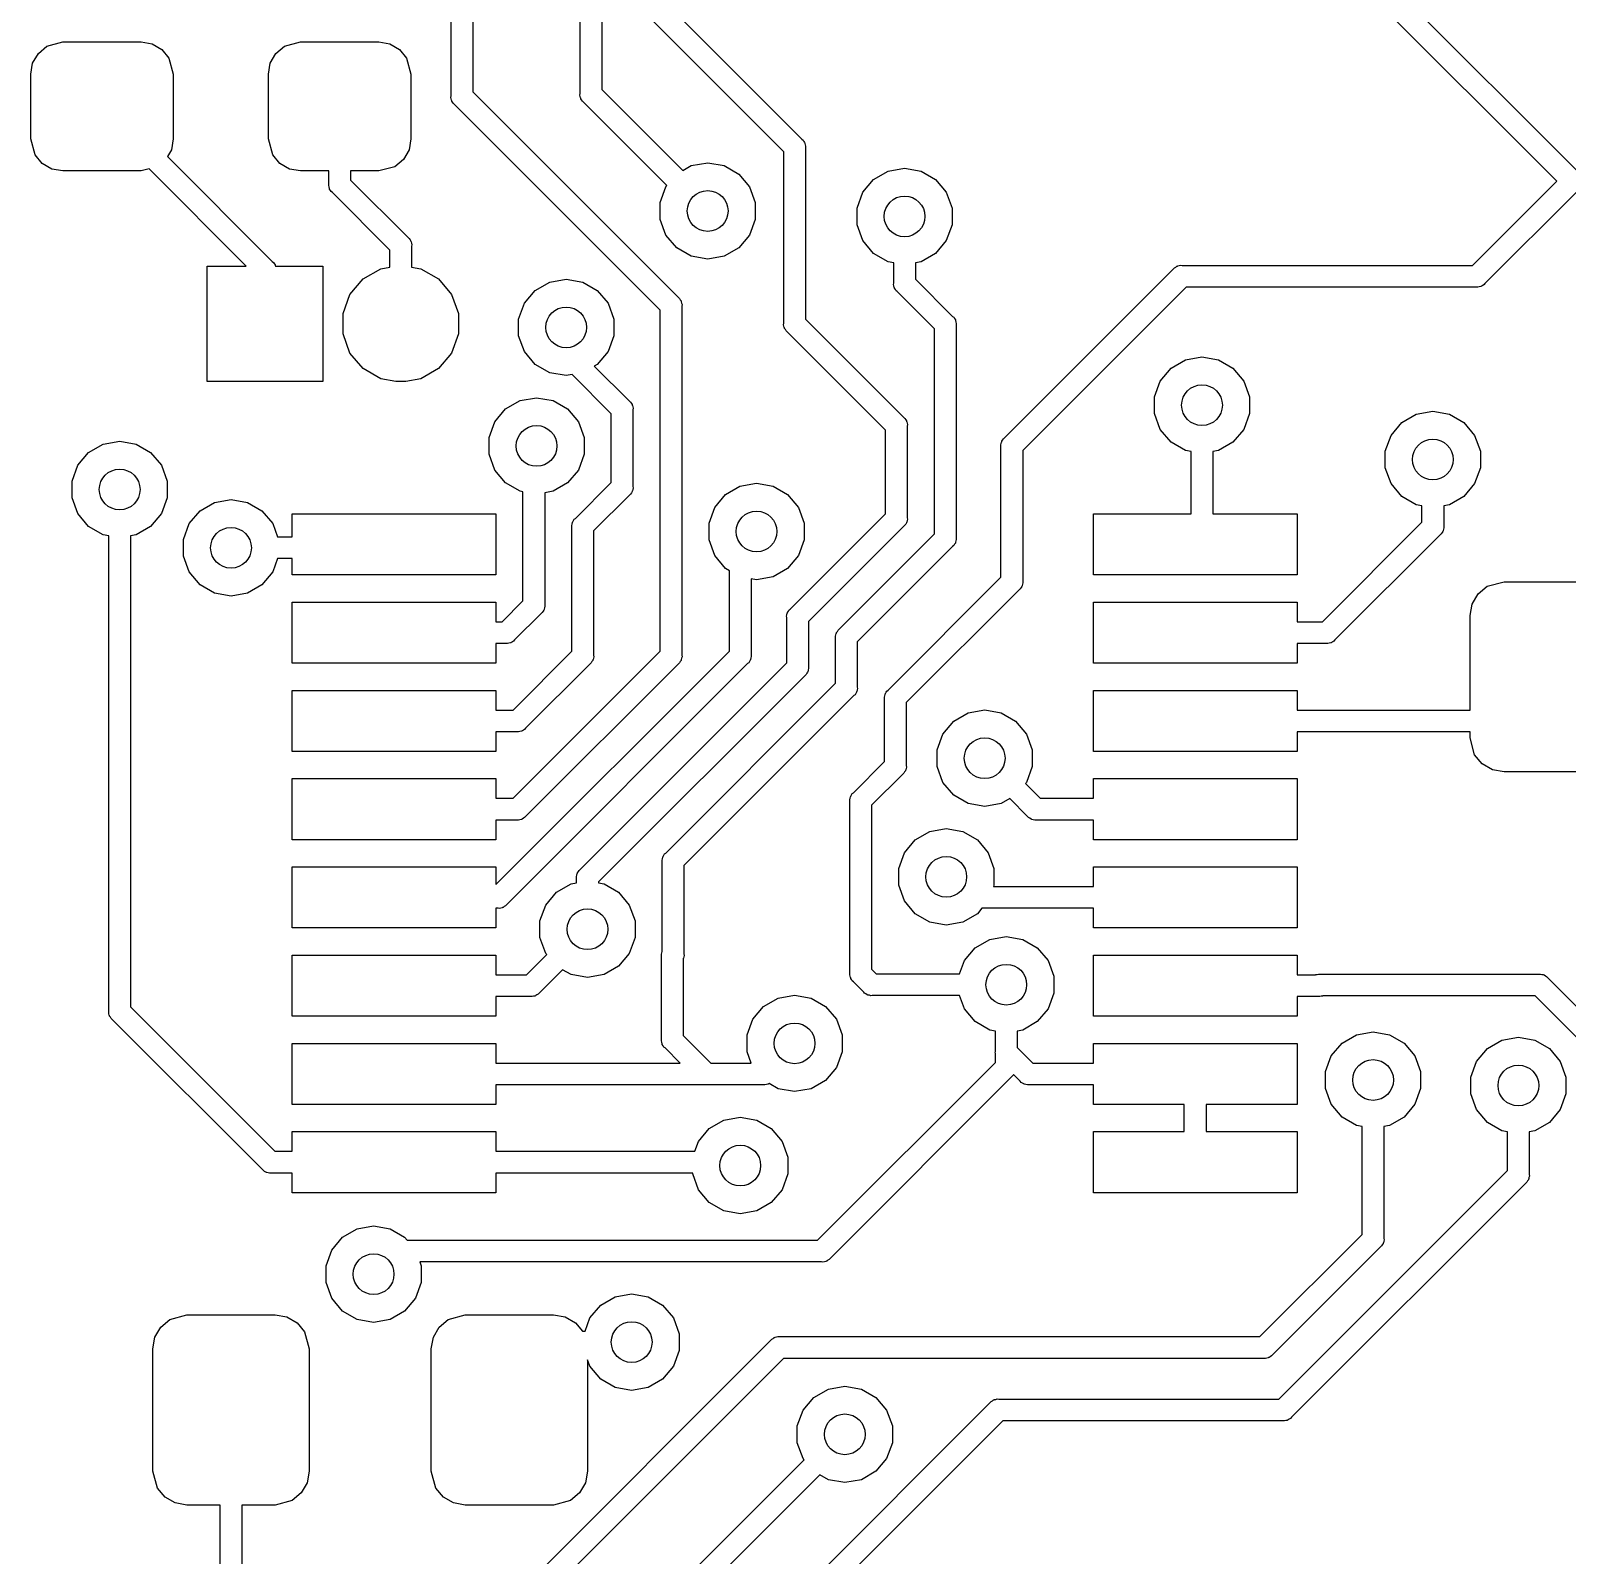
# Model space of a CAD drawing. Extents: x 144.3 to 169.1, y -90.7 to -63.3.
# Drawn here: x 144.28 to 155.59, y -81.17 to -69.94 of the extents above; entities that cross this region are included whole.
import ezdxf

# ---------------------------------------------------------------- set-up
doc = ezdxf.new("R2010")
doc.units = 0
doc.header["$MEASUREMENT"] = 0
doc.layers.add('BLACK', color=7, linetype='CONTINUOUS')

msp = doc.modelspace()

# ---------------------------------------------------------------- linework, layer by layer
at = {"layer": 'BLACK', "linetype": 'CONTINUOUS'}
for p, q in [((148.32, -70.4055), (148.32, -68.1981)), ((148.48, -68.1685), (148.48, -70.3759)), ((155.512, -71.05), (153.162, -68.7)), ((153.388, -68.7), (155.658, -70.97)), ((147.37, -70.4227), (147.37, -69.6413)), ((147.53, -69.6413), (147.53, -70.3931)), ((148.98, -69.7669), (149.954, -70.741)), ((149.82, -70.8331), (148.846, -69.859)), ((144.394, -70.0568), (144.512, -70.025)), ((144.512, -70.025), (145.088, -70.025)), ((145.088, -70.025), (145.169, -70.0393)), ((145.169, -70.0393), (145.24, -70.0806)), ((146.144, -70.0568), (146.262, -70.025)), ((146.262, -70.025), (146.838, -70.025)), ((146.838, -70.025), (146.919, -70.0393)), ((146.919, -70.0393), (146.99, -70.0806)), ((144.289, -70.1813), (144.331, -70.1098)), ((144.331, -70.1098), (144.394, -70.0568)), ((145.24, -70.0806), (145.293, -70.1437)), ((145.293, -70.1437), (145.325, -70.2625)), ((146.039, -70.1813), (146.081, -70.1098)), ((146.081, -70.1098), (146.144, -70.0568)), ((146.99, -70.0806), (147.043, -70.1437)), ((147.043, -70.1437), (147.075, -70.2625)), ((144.275, -70.2625), (144.289, -70.1813)), ((144.275, -70.7375), (144.275, -70.2625)), ((145.325, -70.2625), (145.325, -70.7375)), ((146.025, -70.2625), (146.039, -70.1813)), ((146.025, -70.7375), (146.025, -70.2625)), ((147.075, -70.2625), (147.075, -70.7375)), ((148.48, -70.3759), (149.076, -70.9719)), ((147.369, -70.4333), (147.37, -70.4227)), ((147.372, -70.4435), (147.369, -70.4333)), ((147.374, -70.454), (147.372, -70.4435)), ((147.375, -70.4571), (147.374, -70.454)), ((147.376, -70.4605), (147.375, -70.4571)), ((147.382, -70.4692), (147.376, -70.4605)), ((147.388, -70.4784), (147.382, -70.4692)), ((147.396, -70.4852), (147.388, -70.4784)), ((148.91, -71.9993), (147.396, -70.4852)), ((147.53, -70.3931), (149.044, -71.9072)), ((148.319, -70.4161), (148.32, -70.4055)), ((148.322, -70.4264), (148.319, -70.4161)), ((148.324, -70.4368), (148.322, -70.4264)), ((148.325, -70.4399), (148.324, -70.4368)), ((148.326, -70.4434), (148.325, -70.4399)), ((148.332, -70.4521), (148.326, -70.4434)), ((148.338, -70.4613), (148.332, -70.4521)), ((148.346, -70.4681), (148.338, -70.4613)), ((148.96, -71.0826), (148.346, -70.4681)), ((144.307, -70.8563), (144.275, -70.7375)), ((145.311, -70.8187), (145.282, -70.8687)), ((145.325, -70.7375), (145.311, -70.8187)), ((146.057, -70.8563), (146.025, -70.7375)), ((147.061, -70.8187), (147.019, -70.8902)), ((147.075, -70.7375), (147.061, -70.8187)), ((149.954, -70.741), (149.962, -70.7478)), ((149.962, -70.7478), (149.968, -70.757)), ((149.968, -70.757), (149.974, -70.7657)), ((149.974, -70.7657), (149.975, -70.7691)), ((149.975, -70.7691), (149.976, -70.7722)), ((149.976, -70.7722), (149.978, -70.7827)), ((149.978, -70.7827), (149.981, -70.7929)), ((149.981, -70.7929), (149.98, -70.8035)), ((149.98, -70.8035), (149.98, -72.0669)), ((144.36, -70.9194), (144.307, -70.8563)), ((144.431, -70.9607), (144.36, -70.9194)), ((145.282, -70.8687), (146.054, -71.641)), ((146.11, -70.9194), (146.057, -70.8563)), ((146.181, -70.9607), (146.11, -70.9194)), ((146.956, -70.9432), (146.838, -70.975)), ((147.019, -70.8902), (146.956, -70.9432)), ((149.076, -70.9719), (149.139, -70.9356)), ((149.139, -70.9356), (149.26, -70.9141)), ((149.26, -70.9141), (149.382, -70.9356)), ((149.382, -70.9356), (149.489, -70.9973)), ((149.82, -72.0965), (149.82, -70.8331)), ((144.512, -70.975), (144.431, -70.9607)), ((145.088, -70.975), (144.512, -70.975)), ((145.146, -70.9593), (145.088, -70.975)), ((145.862, -71.675), (145.146, -70.9593)), ((146.262, -70.975), (146.181, -70.9607)), ((146.47, -70.975), (146.262, -70.975)), ((146.47, -71.0715), (146.47, -70.975)), ((146.838, -70.975), (146.63, -70.975)), ((146.63, -70.975), (146.63, -71.0419)), ((146.63, -71.0419), (147.054, -71.466)), ((149.489, -70.9973), (149.568, -71.0918)), ((150.402, -71.1318), (150.481, -71.0373)), ((150.481, -71.0373), (150.588, -70.9756)), ((150.588, -70.9756), (150.71, -70.9541)), ((150.71, -70.9541), (150.831, -70.9756)), ((150.831, -70.9756), (150.938, -71.0373)), ((150.938, -71.0373), (151.017, -71.1318)), ((154.892, -71.67), (155.512, -71.05)), ((146.469, -71.0821), (146.47, -71.0715)), ((146.472, -71.0923), (146.469, -71.0821)), ((146.474, -71.1028), (146.472, -71.0923)), ((146.475, -71.1059), (146.474, -71.1028)), ((146.476, -71.1093), (146.475, -71.1059)), ((146.482, -71.118), (146.476, -71.1093)), ((146.488, -71.1272), (146.482, -71.118)), ((146.496, -71.134), (146.488, -71.1272)), ((146.92, -71.5581), (146.496, -71.134)), ((148.91, -71.2078), (148.953, -71.0918)), ((148.953, -71.0918), (148.96, -71.0826)), ((149.568, -71.0918), (149.61, -71.2078)), ((150.36, -71.2478), (150.402, -71.1318)), ((151.017, -71.1318), (151.06, -71.2478)), ((155.658, -71.13), (154.984, -71.8041)), ((148.91, -71.3312), (148.91, -71.2078)), ((149.61, -71.2078), (149.61, -71.3312)), ((150.36, -71.3712), (150.36, -71.2478)), ((151.06, -71.2478), (151.06, -71.3712)), ((148.953, -71.4472), (148.91, -71.3312)), ((149.61, -71.3312), (149.568, -71.4472)), ((150.402, -71.4872), (150.36, -71.3712)), ((151.06, -71.3712), (151.017, -71.4872)), ((147.054, -71.466), (147.062, -71.4728)), ((147.062, -71.4728), (147.068, -71.482)), ((147.068, -71.482), (147.074, -71.4907)), ((147.074, -71.4907), (147.075, -71.4941)), ((147.075, -71.4941), (147.076, -71.4972)), ((147.076, -71.4972), (147.078, -71.5077)), ((147.078, -71.5077), (147.081, -71.5179)), ((149.032, -71.5418), (148.953, -71.4472)), ((149.568, -71.4472), (149.489, -71.5418)), ((150.481, -71.5818), (150.402, -71.4872)), ((151.017, -71.4872), (150.938, -71.5818)), ((146.92, -71.6825), (146.92, -71.5581)), ((147.081, -71.5179), (147.08, -71.5285)), ((147.08, -71.5285), (147.08, -71.6825)), ((149.139, -71.6035), (149.032, -71.5418)), ((149.26, -71.6249), (149.139, -71.6035)), ((149.382, -71.6035), (149.26, -71.6249)), ((149.489, -71.5418), (149.382, -71.6035)), ((150.588, -71.6435), (150.481, -71.5818)), ((150.938, -71.5818), (150.831, -71.6435)), ((145.575, -72.525), (145.575, -71.675)), ((145.575, -71.675), (145.862, -71.675)), ((146.054, -71.641), (146.062, -71.6478)), ((146.062, -71.6478), (146.068, -71.657)), ((146.068, -71.657), (146.074, -71.6657)), ((146.074, -71.6657), (146.075, -71.6691)), ((146.075, -71.6691), (146.076, -71.6722)), ((146.076, -71.6722), (146.077, -71.675)), ((146.077, -71.675), (146.425, -71.675)), ((146.425, -71.675), (146.425, -72.525)), ((146.723, -71.7694), (146.852, -71.6945)), ((146.852, -71.6945), (146.92, -71.6825)), ((147.08, -71.6825), (147.148, -71.6945)), ((147.148, -71.6945), (147.277, -71.7694)), ((150.63, -71.6508), (150.588, -71.6435)), ((150.63, -71.801), (150.63, -71.6508)), ((150.831, -71.6435), (150.79, -71.6508)), ((150.79, -71.6508), (150.79, -71.7714)), ((151.446, -72.941), (152.691, -71.6959)), ((152.691, -71.6959), (152.698, -71.6878)), ((152.698, -71.6878), (152.707, -71.6825)), ((152.707, -71.6825), (152.716, -71.6764)), ((152.716, -71.6764), (152.719, -71.6755)), ((152.719, -71.6755), (152.722, -71.6737)), ((152.722, -71.6737), (152.733, -71.6718)), ((152.733, -71.6718), (152.743, -71.6691)), ((152.743, -71.6691), (152.753, -71.67)), ((152.753, -71.67), (154.892, -71.67)), ((146.626, -71.8842), (146.723, -71.7694)), ((147.277, -71.7694), (147.374, -71.8842)), ((147.99, -71.8546), (148.097, -71.7929)), ((148.097, -71.7929), (148.218, -71.7715)), ((148.218, -71.7715), (148.34, -71.7929)), ((148.34, -71.7929), (148.447, -71.8546)), ((150.629, -71.8116), (150.63, -71.801)), ((150.631, -71.8218), (150.629, -71.8116)), ((150.633, -71.8323), (150.631, -71.8218)), ((150.635, -71.8354), (150.633, -71.8323)), ((150.636, -71.8388), (150.635, -71.8354)), ((150.642, -71.8475), (150.636, -71.8388)), ((150.647, -71.8567), (150.642, -71.8475)), ((150.79, -71.7714), (151.064, -72.046)), ((152.783, -71.83), (151.58, -73.0331)), ((154.922, -71.83), (152.783, -71.83)), ((154.932, -71.8309), (154.922, -71.83)), ((154.942, -71.8282), (154.932, -71.8309)), ((154.953, -71.8263), (154.942, -71.8282)), ((154.956, -71.8245), (154.953, -71.8263)), ((154.959, -71.8236), (154.956, -71.8245)), ((154.968, -71.8175), (154.959, -71.8236)), ((154.977, -71.8122), (154.968, -71.8175)), ((154.984, -71.8041), (154.977, -71.8122)), ((146.575, -72.0251), (146.626, -71.8842)), ((147.374, -71.8842), (147.425, -72.0251)), ((147.868, -72.0652), (147.91, -71.9492)), ((147.91, -71.9492), (147.99, -71.8546)), ((148.447, -71.8546), (148.526, -71.9492)), ((148.526, -71.9492), (148.568, -72.0652)), ((149.044, -71.9072), (149.052, -71.914)), ((149.052, -71.914), (149.058, -71.9232)), ((149.058, -71.9232), (149.064, -71.9319)), ((149.064, -71.9319), (149.065, -71.9353)), ((149.065, -71.9353), (149.066, -71.9384)), ((149.066, -71.9384), (149.068, -71.9489)), ((149.068, -71.9489), (149.071, -71.9591)), ((149.071, -71.9591), (149.07, -71.9697)), ((150.655, -71.8635), (150.647, -71.8567)), ((150.93, -72.1381), (150.655, -71.8635)), ((146.575, -72.1749), (146.575, -72.0251)), ((147.425, -72.0251), (147.425, -72.1749)), ((147.868, -72.1886), (147.868, -72.0652)), ((148.568, -72.0652), (148.568, -72.1886)), ((148.91, -74.5119), (148.91, -71.9993)), ((149.07, -71.9697), (149.07, -74.5415)), ((149.98, -72.0669), (150.704, -72.791)), ((151.064, -72.046), (151.072, -72.0528)), ((151.072, -72.0528), (151.078, -72.062)), ((151.078, -72.062), (151.084, -72.0707)), ((151.084, -72.0707), (151.085, -72.0741)), ((151.085, -72.0741), (151.086, -72.0772)), ((146.626, -72.3158), (146.575, -72.1749)), ((147.425, -72.1749), (147.374, -72.3158)), ((147.91, -72.3046), (147.868, -72.1886)), ((148.568, -72.1886), (148.526, -72.3046)), ((149.819, -72.1071), (149.82, -72.0965)), ((149.822, -72.1173), (149.819, -72.1071)), ((149.824, -72.1278), (149.822, -72.1173)), ((149.825, -72.1309), (149.824, -72.1278)), ((149.826, -72.1343), (149.825, -72.1309)), ((149.832, -72.143), (149.826, -72.1343)), ((149.838, -72.1522), (149.832, -72.143)), ((149.846, -72.159), (149.838, -72.1522)), ((150.57, -72.8831), (149.846, -72.159)), ((150.93, -73.6484), (150.93, -72.1381)), ((151.086, -72.0772), (151.088, -72.0877)), ((151.088, -72.0877), (151.091, -72.0979)), ((151.091, -72.0979), (151.09, -72.1085)), ((151.09, -72.1085), (151.09, -73.678)), ((146.723, -72.4306), (146.626, -72.3158)), ((147.374, -72.3158), (147.277, -72.4306)), ((147.99, -72.3991), (147.91, -72.3046)), ((148.097, -72.4608), (147.99, -72.3991)), ((148.447, -72.3991), (148.425, -72.4117)), ((148.425, -72.4117), (148.684, -72.671)), ((148.526, -72.3046), (148.447, -72.3991)), ((152.672, -72.4277), (152.778, -72.366)), ((152.778, -72.366), (152.9, -72.3446)), ((152.9, -72.3446), (153.022, -72.366)), ((153.022, -72.366), (153.128, -72.4277)), ((146.425, -72.525), (145.575, -72.525)), ((146.852, -72.5055), (146.723, -72.4306)), ((146.963, -72.525), (146.852, -72.5055)), ((147.037, -72.525), (146.963, -72.525)), ((147.148, -72.5055), (147.037, -72.525)), ((147.277, -72.4306), (147.148, -72.5055)), ((148.218, -72.4823), (148.097, -72.4608)), ((148.262, -72.4746), (148.218, -72.4823)), ((148.55, -72.7631), (148.262, -72.4746)), ((152.55, -72.6383), (152.592, -72.5223)), ((152.592, -72.5223), (152.672, -72.4277)), ((153.128, -72.4277), (153.208, -72.5223)), ((153.208, -72.5223), (153.25, -72.6383)), ((152.55, -72.7617), (152.55, -72.6383)), ((153.25, -72.6383), (153.25, -72.7617)), ((147.692, -72.8223), (147.772, -72.7277)), ((147.772, -72.7277), (147.878, -72.666)), ((147.878, -72.666), (148, -72.6446)), ((148, -72.6446), (148.122, -72.666)), ((148.122, -72.666), (148.228, -72.7277)), ((148.228, -72.7277), (148.308, -72.8223)), ((148.684, -72.671), (148.692, -72.6778)), ((148.692, -72.6778), (148.698, -72.687)), ((148.698, -72.687), (148.704, -72.6957)), ((148.704, -72.6957), (148.705, -72.6991)), ((148.705, -72.6991), (148.706, -72.7022)), ((148.706, -72.7022), (148.708, -72.7127)), ((148.708, -72.7127), (148.711, -72.7229)), ((148.711, -72.7229), (148.71, -72.7335)), ((148.71, -72.7335), (148.71, -73.2989)), ((154.478, -72.766), (154.6, -72.7446)), ((154.6, -72.7446), (154.722, -72.766)), ((147.65, -72.9383), (147.692, -72.8223)), ((148.308, -72.8223), (148.35, -72.9383)), ((148.55, -73.2693), (148.55, -72.7631)), ((150.704, -72.791), (150.712, -72.7978)), ((150.712, -72.7978), (150.718, -72.807)), ((150.718, -72.807), (150.724, -72.8157)), ((150.724, -72.8157), (150.725, -72.8191)), ((150.725, -72.8191), (150.726, -72.8222)), ((150.726, -72.8222), (150.728, -72.8327)), ((150.728, -72.8327), (150.731, -72.8429)), ((150.731, -72.8429), (150.73, -72.8535)), ((150.73, -72.8535), (150.73, -73.5289)), ((152.592, -72.8777), (152.55, -72.7617)), ((153.25, -72.7617), (153.208, -72.8777)), ((154.292, -72.9223), (154.372, -72.8277)), ((154.372, -72.8277), (154.478, -72.766)), ((154.722, -72.766), (154.828, -72.8277)), ((154.828, -72.8277), (154.908, -72.9223)), ((144.808, -72.9865), (144.93, -72.9651)), ((144.93, -72.9651), (145.051, -72.9865)), ((147.65, -73.0617), (147.65, -72.9383)), ((148.35, -72.9383), (148.35, -73.0617)), ((150.57, -73.4993), (150.57, -72.8831)), ((151.422, -72.9827), (151.424, -72.9722)), ((151.424, -72.9722), (151.425, -72.9691)), ((151.425, -72.9691), (151.426, -72.9657)), ((151.426, -72.9657), (151.432, -72.957)), ((151.432, -72.957), (151.438, -72.9478)), ((151.438, -72.9478), (151.446, -72.941)), ((152.672, -72.9723), (152.592, -72.8777)), ((152.778, -73.034), (152.672, -72.9723)), ((153.128, -72.9723), (153.022, -73.034)), ((153.208, -72.8777), (153.128, -72.9723)), ((154.25, -73.0383), (154.292, -72.9223)), ((154.908, -72.9223), (154.95, -73.0383)), ((144.622, -73.1428), (144.701, -73.0482)), ((144.701, -73.0482), (144.808, -72.9865)), ((145.051, -72.9865), (145.158, -73.0482)), ((145.158, -73.0482), (145.237, -73.1428)), ((147.692, -73.1777), (147.65, -73.0617)), ((148.35, -73.0617), (148.308, -73.1777)), ((151.419, -72.9929), (151.422, -72.9827)), ((151.42, -73.0035), (151.419, -72.9929)), ((151.42, -73.9669), (151.42, -73.0035)), ((151.58, -73.0331), (151.58, -73.9965)), ((152.82, -73.0413), (152.778, -73.034)), ((152.82, -73.5), (152.82, -73.0413)), ((153.022, -73.034), (152.98, -73.0413)), ((152.98, -73.0413), (152.98, -73.5)), ((154.25, -73.1617), (154.25, -73.0383)), ((154.95, -73.0383), (154.95, -73.1617)), ((144.58, -73.2588), (144.622, -73.1428)), ((145.237, -73.1428), (145.28, -73.2588)), ((147.772, -73.2723), (147.692, -73.1777)), ((148.308, -73.1777), (148.228, -73.2723)), ((154.292, -73.2777), (154.25, -73.1617)), ((154.95, -73.1617), (154.908, -73.2777)), ((144.58, -73.3822), (144.58, -73.2588)), ((145.28, -73.2588), (145.28, -73.3822)), ((147.878, -73.334), (147.772, -73.2723)), ((148.228, -73.2723), (148.122, -73.334)), ((148.286, -73.5334), (148.55, -73.2693)), ((148.708, -73.3197), (148.706, -73.3302)), ((148.711, -73.3095), (148.708, -73.3197)), ((148.71, -73.2989), (148.711, -73.3095)), ((149.392, -73.3577), (149.498, -73.296)), ((149.498, -73.296), (149.62, -73.2746)), ((149.62, -73.2746), (149.742, -73.296)), ((149.742, -73.296), (149.848, -73.3577)), ((154.372, -73.3723), (154.292, -73.2777)), ((154.908, -73.2777), (154.828, -73.3723)), ((144.622, -73.4982), (144.58, -73.3822)), ((145.28, -73.3822), (145.237, -73.4982)), ((145.522, -73.4777), (145.628, -73.416)), ((145.628, -73.416), (145.75, -73.3946)), ((145.75, -73.3946), (145.872, -73.416)), ((145.872, -73.416), (145.978, -73.4777)), ((147.9, -73.3378), (147.878, -73.334)), ((147.9, -74.1409), (147.9, -73.3378)), ((148.122, -73.334), (148.06, -73.3448)), ((148.06, -73.3448), (148.06, -74.1705)), ((148.684, -73.3614), (148.42, -73.6255)), ((148.692, -73.3546), (148.684, -73.3614)), ((148.698, -73.3454), (148.692, -73.3546)), ((148.704, -73.3367), (148.698, -73.3454)), ((148.705, -73.3333), (148.704, -73.3367)), ((148.706, -73.3302), (148.705, -73.3333)), ((149.312, -73.4523), (149.392, -73.3577)), ((149.848, -73.3577), (149.928, -73.4523)), ((154.478, -73.434), (154.372, -73.3723)), ((154.52, -73.4413), (154.478, -73.434)), ((154.722, -73.434), (154.68, -73.4413)), ((154.828, -73.3723), (154.722, -73.434)), ((144.701, -73.5927), (144.622, -73.4982)), ((145.237, -73.4982), (145.158, -73.5927)), ((145.442, -73.5723), (145.522, -73.4777)), ((145.978, -73.4777), (146.058, -73.5723)), ((146.2, -73.67), (146.2, -73.5)), ((146.2, -73.5), (147.7, -73.5)), ((147.7, -73.5), (147.7, -73.95)), ((148.272, -73.5494), (148.278, -73.5402)), ((148.278, -73.5402), (148.286, -73.5334)), ((149.27, -73.5683), (149.312, -73.4523)), ((149.868, -74.201), (150.57, -73.4993)), ((149.928, -73.4523), (149.97, -73.5683)), ((150.731, -73.5395), (150.728, -73.5497)), ((150.73, -73.5289), (150.731, -73.5395)), ((152.1, -73.95), (152.1, -73.5)), ((152.1, -73.5), (152.82, -73.5)), ((152.98, -73.5), (153.6, -73.5)), ((153.6, -73.5), (153.6, -73.95)), ((154.52, -73.5618), (154.52, -73.4413)), ((154.68, -73.4413), (154.68, -73.5915)), ((144.808, -73.6544), (144.701, -73.5927)), ((144.85, -73.6618), (144.808, -73.6544)), ((145.051, -73.6544), (145.01, -73.6618)), ((145.158, -73.5927), (145.051, -73.6544)), ((145.4, -73.6883), (145.442, -73.5723)), ((146.058, -73.5723), (146.093, -73.67)), ((148.259, -73.5853), (148.262, -73.5751)), ((148.26, -73.5959), (148.259, -73.5853)), ((148.26, -74.3301), (148.26, -73.5959)), ((148.262, -73.5751), (148.264, -73.5646)), ((148.264, -73.5646), (148.265, -73.5615)), ((148.265, -73.5615), (148.266, -73.5581)), ((148.266, -73.5581), (148.272, -73.5494)), ((148.42, -73.6255), (148.42, -74.5415)), ((149.27, -73.6917), (149.27, -73.5683)), ((149.97, -73.5683), (149.97, -73.6917)), ((150.704, -73.5914), (150.002, -74.2931)), ((150.228, -74.3501), (150.93, -73.6484)), ((150.712, -73.5846), (150.704, -73.5914)), ((150.718, -73.5754), (150.712, -73.5846)), ((150.724, -73.5667), (150.718, -73.5754)), ((150.725, -73.5633), (150.724, -73.5667)), ((150.726, -73.5602), (150.725, -73.5633)), ((150.728, -73.5497), (150.726, -73.5602)), ((153.787, -74.295), (154.52, -73.5618)), ((154.654, -73.654), (153.879, -74.4291)), ((154.662, -73.6472), (154.654, -73.654)), ((154.668, -73.638), (154.662, -73.6472)), ((154.674, -73.6293), (154.668, -73.638)), ((154.675, -73.6259), (154.674, -73.6293)), ((154.676, -73.6228), (154.675, -73.6259)), ((154.678, -73.6123), (154.676, -73.6228)), ((154.681, -73.6021), (154.678, -73.6123)), ((154.68, -73.5915), (154.681, -73.6021)), ((144.85, -77.161), (144.85, -73.6618)), ((145.01, -73.6618), (145.01, -77.1314)), ((145.4, -73.8117), (145.4, -73.6883)), ((146.093, -73.67), (146.2, -73.67)), ((149.312, -73.8077), (149.27, -73.6917)), ((149.97, -73.6917), (149.928, -73.8077)), ((151.064, -73.7406), (150.362, -74.4423)), ((151.072, -73.7337), (151.064, -73.7406)), ((151.078, -73.7245), (151.072, -73.7337)), ((151.084, -73.7159), (151.078, -73.7245)), ((151.085, -73.7124), (151.084, -73.7159)), ((151.086, -73.7093), (151.085, -73.7124)), ((151.088, -73.6988), (151.086, -73.7093)), ((151.091, -73.6886), (151.088, -73.6988)), ((151.09, -73.678), (151.091, -73.6886)), ((145.442, -73.9277), (145.4, -73.8117)), ((146.093, -73.83), (146.058, -73.9277)), ((146.2, -73.83), (146.093, -73.83)), ((146.2, -73.95), (146.2, -73.83)), ((149.392, -73.9023), (149.312, -73.8077)), ((149.928, -73.8077), (149.848, -73.9023)), ((145.522, -74.0223), (145.442, -73.9277)), ((146.058, -73.9277), (145.978, -74.0223)), ((147.7, -73.95), (146.2, -73.95)), ((149.42, -73.9187), (149.392, -73.9023)), ((149.42, -74.511), (149.42, -73.9187)), ((149.62, -73.9854), (149.58, -73.9783)), ((149.58, -73.9783), (149.58, -74.5406)), ((149.742, -73.964), (149.62, -73.9854)), ((149.848, -73.9023), (149.742, -73.964)), ((150.588, -74.7985), (151.42, -73.9669)), ((151.58, -73.9965), (151.581, -74.0071)), ((153.6, -73.95), (152.1, -73.95)), ((155, -74.0335), (155.125, -74)), ((155.125, -74), (155.775, -74)), ((145.628, -74.084), (145.522, -74.0223)), ((145.75, -74.1054), (145.628, -74.084)), ((145.872, -74.084), (145.75, -74.1054)), ((145.978, -74.0223), (145.872, -74.084)), ((151.554, -74.059), (150.722, -74.8907)), ((151.562, -74.0522), (151.554, -74.059)), ((151.568, -74.043), (151.562, -74.0522)), ((151.574, -74.0343), (151.568, -74.043)), ((151.575, -74.0309), (151.574, -74.0343)), ((151.576, -74.0278), (151.575, -74.0309)), ((151.578, -74.0173), (151.576, -74.0278)), ((151.581, -74.0071), (151.578, -74.0173)), ((154.89, -74.1645), (154.933, -74.0893)), ((154.933, -74.0893), (155, -74.0335)), ((146.2, -74.6), (146.2, -74.15)), ((146.2, -74.15), (147.7, -74.15)), ((147.7, -74.15), (147.7, -74.295)), ((147.746, -74.295), (147.9, -74.1409)), ((148.042, -74.2262), (148.034, -74.233)), ((148.048, -74.217), (148.042, -74.2262)), ((148.054, -74.2083), (148.048, -74.217)), ((148.055, -74.2049), (148.054, -74.2083)), ((148.056, -74.2018), (148.055, -74.2049)), ((148.058, -74.1913), (148.056, -74.2018)), ((148.061, -74.1811), (148.058, -74.1913)), ((148.06, -74.1705), (148.061, -74.1811)), ((149.848, -74.2291), (149.849, -74.2257)), ((149.849, -74.2257), (149.855, -74.217)), ((149.855, -74.217), (149.86, -74.2078)), ((149.86, -74.2078), (149.868, -74.201)), ((152.1, -74.6), (152.1, -74.15)), ((152.1, -74.15), (153.6, -74.15)), ((153.6, -74.15), (153.6, -74.295)), ((154.875, -74.25), (154.89, -74.1645)), ((147.7, -74.295), (147.746, -74.295)), ((148.034, -74.233), (147.838, -74.4291)), ((148.26, -74.5119), (148.26, -74.3301)), ((148.26, -74.3301), (148.26, -74.3301)), ((149.841, -74.2529), (149.844, -74.2427)), ((149.842, -74.2635), (149.841, -74.2529)), ((149.842, -74.5977), (149.842, -74.2635)), ((149.844, -74.2427), (149.846, -74.2322)), ((149.846, -74.2322), (149.848, -74.2291)), ((150.002, -74.2931), (150.002, -74.6274)), ((153.6, -74.295), (153.787, -74.295)), ((154.875, -74.945), (154.875, -74.25)), ((147.807, -74.4513), (147.796, -74.4532)), ((147.81, -74.4495), (147.807, -74.4513)), ((147.813, -74.4486), (147.81, -74.4495)), ((147.822, -74.4425), (147.813, -74.4486)), ((147.831, -74.4372), (147.822, -74.4425)), ((147.838, -74.4291), (147.831, -74.4372)), ((150.201, -74.402), (150.204, -74.3918)), ((150.202, -74.4126), (150.201, -74.402)), ((150.202, -74.7468), (150.202, -74.4126)), ((150.204, -74.3918), (150.206, -74.3813)), ((150.206, -74.3813), (150.208, -74.3782)), ((150.208, -74.3782), (150.209, -74.3748)), ((150.209, -74.3748), (150.215, -74.3661)), ((150.215, -74.3661), (150.22, -74.3569)), ((150.22, -74.3569), (150.228, -74.3501)), ((150.362, -74.4423), (150.362, -74.7765)), ((153.848, -74.4513), (153.837, -74.4532)), ((153.851, -74.4495), (153.848, -74.4513)), ((153.854, -74.4486), (153.851, -74.4495)), ((153.863, -74.4425), (153.854, -74.4486)), ((153.872, -74.4372), (153.863, -74.4425)), ((153.879, -74.4291), (153.872, -74.4372)), ((147.776, -74.455), (147.7, -74.455)), ((147.7, -74.455), (147.7, -74.6)), ((147.7, -76.231), (149.42, -74.511)), ((147.786, -74.4559), (147.776, -74.455)), ((147.796, -74.4532), (147.786, -74.4559)), ((147.827, -75.595), (148.91, -74.5119)), ((147.827, -74.945), (148.26, -74.5119)), ((148.418, -74.5623), (148.416, -74.5728)), ((148.421, -74.5521), (148.418, -74.5623)), ((148.42, -74.5415), (148.421, -74.5521)), ((149.068, -74.5623), (149.066, -74.5728)), ((149.071, -74.5521), (149.068, -74.5623)), ((149.07, -74.5415), (149.071, -74.5521)), ((149.578, -74.5615), (149.576, -74.5719)), ((149.581, -74.5512), (149.578, -74.5615)), ((149.58, -74.5406), (149.581, -74.5512)), ((153.816, -74.455), (153.6, -74.455)), ((153.6, -74.455), (153.6, -74.6)), ((153.827, -74.4559), (153.816, -74.455)), ((153.837, -74.4532), (153.827, -74.4559)), ((147.7, -74.6), (146.2, -74.6)), ((149.554, -74.6032), (147.778, -76.3791)), ((149.044, -74.604), (147.919, -75.7291)), ((148.394, -74.604), (147.919, -75.0791)), ((148.321, -76.1189), (149.842, -74.5977)), ((148.402, -74.5972), (148.394, -74.604)), ((148.408, -74.588), (148.402, -74.5972)), ((148.414, -74.5793), (148.408, -74.588)), ((148.415, -74.5759), (148.414, -74.5793)), ((148.416, -74.5728), (148.415, -74.5759)), ((149.052, -74.5972), (149.044, -74.604)), ((149.058, -74.588), (149.052, -74.5972)), ((149.064, -74.5793), (149.058, -74.588)), ((149.065, -74.5759), (149.064, -74.5793)), ((149.066, -74.5728), (149.065, -74.5759)), ((149.562, -74.5963), (149.554, -74.6032)), ((149.568, -74.5872), (149.562, -74.5963)), ((149.574, -74.5785), (149.568, -74.5872)), ((149.575, -74.575), (149.574, -74.5785)), ((149.576, -74.5719), (149.575, -74.575)), ((149.99, -74.6739), (149.985, -74.6831)), ((149.996, -74.6652), (149.99, -74.6739)), ((149.997, -74.6617), (149.996, -74.6652)), ((149.999, -74.6586), (149.997, -74.6617)), ((150.001, -74.6482), (149.999, -74.6586)), ((150.003, -74.6379), (150.001, -74.6482)), ((150.002, -74.6274), (150.003, -74.6379)), ((153.6, -74.6), (152.1, -74.6)), ((149.977, -74.6899), (148.455, -76.211)), ((148.951, -75.998), (150.202, -74.7468)), ((149.985, -74.6831), (149.977, -74.6899)), ((150.363, -74.7871), (150.361, -74.7973)), ((150.362, -74.7765), (150.363, -74.7871)), ((146.2, -75.25), (146.2, -74.8)), ((146.2, -74.8), (147.7, -74.8)), ((147.7, -74.8), (147.7, -74.945)), ((150.337, -74.839), (149.085, -76.0902)), ((150.345, -74.8322), (150.337, -74.839)), ((150.35, -74.823), (150.345, -74.8322)), ((150.356, -74.8143), (150.35, -74.823)), ((150.357, -74.8109), (150.356, -74.8143)), ((150.359, -74.8078), (150.357, -74.8109)), ((150.361, -74.7973), (150.359, -74.8078)), ((150.562, -74.8505), (150.564, -74.8402)), ((150.562, -74.8611), (150.562, -74.8505)), ((150.562, -75.3244), (150.562, -74.8611)), ((150.564, -74.8402), (150.566, -74.8298)), ((150.566, -74.8298), (150.568, -74.8267)), ((150.568, -74.8267), (150.569, -74.8232)), ((150.569, -74.8232), (150.575, -74.8145)), ((150.575, -74.8145), (150.58, -74.8054)), ((150.58, -74.8054), (150.588, -74.7985)), ((150.722, -74.8907), (150.722, -75.3541)), ((152.1, -75.25), (152.1, -74.8)), ((152.1, -74.8), (153.6, -74.8)), ((153.6, -74.8), (153.6, -74.945)), ((147.7, -74.945), (147.827, -74.945)), ((151.072, -75.0277), (151.178, -74.966)), ((151.178, -74.966), (151.3, -74.9446)), ((151.3, -74.9446), (151.422, -74.966)), ((151.422, -74.966), (151.528, -75.0277)), ((153.6, -74.945), (154.875, -74.945)), ((147.857, -75.105), (147.7, -75.105)), ((147.7, -75.105), (147.7, -75.25)), ((147.867, -75.1059), (147.857, -75.105)), ((147.877, -75.1032), (147.867, -75.1059)), ((147.888, -75.1013), (147.877, -75.1032)), ((147.891, -75.0995), (147.888, -75.1013)), ((147.894, -75.0986), (147.891, -75.0995)), ((147.903, -75.0925), (147.894, -75.0986)), ((147.912, -75.0872), (147.903, -75.0925)), ((147.919, -75.0791), (147.912, -75.0872)), ((150.95, -75.2383), (150.992, -75.1223)), ((150.992, -75.1223), (151.072, -75.0277)), ((151.528, -75.0277), (151.608, -75.1223)), ((151.608, -75.1223), (151.65, -75.2383)), ((154.875, -75.105), (153.6, -75.105)), ((153.6, -75.105), (153.6, -75.25)), ((154.875, -75.15), (154.875, -75.105)), ((150.95, -75.3617), (150.95, -75.2383)), ((151.65, -75.2383), (151.65, -75.3617)), ((154.908, -75.275), (154.875, -75.15)), ((147.7, -75.25), (146.2, -75.25)), ((150.333, -75.5536), (150.562, -75.3244)), ((150.722, -75.3541), (150.723, -75.3646)), ((153.6, -75.25), (152.1, -75.25)), ((154.964, -75.3415), (154.908, -75.275)), ((155.039, -75.3849), (154.964, -75.3415)), ((146.2, -75.9), (146.2, -75.45)), ((146.2, -75.45), (147.7, -75.45)), ((147.7, -75.45), (147.7, -75.595)), ((150.697, -75.4166), (150.467, -75.6458)), ((150.705, -75.4098), (150.697, -75.4166)), ((150.71, -75.4006), (150.705, -75.4098)), ((150.716, -75.3919), (150.71, -75.4006)), ((150.717, -75.3884), (150.716, -75.3919)), ((150.719, -75.3854), (150.717, -75.3884)), ((150.721, -75.3749), (150.719, -75.3854)), ((150.723, -75.3646), (150.721, -75.3749)), ((150.992, -75.4777), (150.95, -75.3617)), ((151.65, -75.3617), (151.608, -75.4777)), ((152.1, -75.595), (152.1, -75.45)), ((152.1, -75.45), (153.6, -75.45)), ((153.6, -75.45), (153.6, -75.9)), ((155.125, -75.4), (155.039, -75.3849)), ((155.775, -75.4), (155.125, -75.4)), ((150.311, -75.5849), (150.313, -75.5818)), ((150.313, -75.5818), (150.314, -75.5783)), ((150.314, -75.5783), (150.32, -75.5696)), ((150.32, -75.5696), (150.325, -75.5604)), ((150.325, -75.5604), (150.333, -75.5536)), ((151.072, -75.5723), (150.992, -75.4777)), ((151.178, -75.634), (151.072, -75.5723)), ((151.608, -75.4777), (151.6, -75.4869)), ((151.6, -75.4869), (151.708, -75.595)), ((147.7, -75.595), (147.827, -75.595)), ((150.306, -75.6056), (150.309, -75.5953)), ((150.307, -75.6161), (150.306, -75.6056)), ((150.307, -76.8838), (150.307, -75.6161)), ((150.309, -75.5953), (150.311, -75.5849)), ((150.467, -75.6458), (150.467, -76.8542)), ((151.3, -75.6554), (151.178, -75.634)), ((151.422, -75.634), (151.3, -75.6554)), ((151.484, -75.5976), (151.422, -75.634)), ((151.616, -75.7291), (151.484, -75.5976)), ((151.708, -75.595), (152.1, -75.595)), ((147.857, -75.755), (147.7, -75.755)), ((147.7, -75.755), (147.7, -75.9)), ((147.867, -75.7559), (147.857, -75.755)), ((147.877, -75.7532), (147.867, -75.7559)), ((147.888, -75.7513), (147.877, -75.7532)), ((147.891, -75.7495), (147.888, -75.7513)), ((147.894, -75.7486), (147.891, -75.7495)), ((147.903, -75.7425), (147.894, -75.7486)), ((147.912, -75.7372), (147.903, -75.7425)), ((147.919, -75.7291), (147.912, -75.7372)), ((151.623, -75.7372), (151.616, -75.7291)), ((151.632, -75.7425), (151.623, -75.7372)), ((151.641, -75.7486), (151.632, -75.7425)), ((151.644, -75.7495), (151.641, -75.7486)), ((151.647, -75.7513), (151.644, -75.7495)), ((151.658, -75.7532), (151.647, -75.7513)), ((151.668, -75.7559), (151.658, -75.7532)), ((151.678, -75.755), (151.668, -75.7559)), ((152.1, -75.755), (151.678, -75.755)), ((152.1, -75.9), (152.1, -75.755)), ((147.7, -75.9), (146.2, -75.9)), ((150.71, -75.996), (150.789, -75.9015)), ((150.789, -75.9015), (150.896, -75.8398)), ((150.896, -75.8398), (151.017, -75.8183)), ((151.017, -75.8183), (151.139, -75.8398)), ((151.139, -75.8398), (151.246, -75.9015)), ((151.246, -75.9015), (151.325, -75.996)), ((153.6, -75.9), (152.1, -75.9)), ((148.927, -76.0397), (148.929, -76.0293)), ((148.929, -76.0293), (148.931, -76.0262)), ((148.931, -76.0262), (148.932, -76.0227)), ((148.932, -76.0227), (148.938, -76.014)), ((148.938, -76.014), (148.943, -76.0048)), ((148.943, -76.0048), (148.951, -75.998)), ((150.667, -76.112), (150.71, -75.996)), ((151.325, -75.996), (151.367, -76.112)), ((146.2, -76.55), (146.2, -76.1)), ((146.2, -76.1), (147.7, -76.1)), ((147.7, -76.1), (147.7, -76.231)), ((148.299, -76.1501), (148.301, -76.147)), ((148.301, -76.147), (148.302, -76.1436)), ((148.302, -76.1436), (148.308, -76.1349)), ((148.308, -76.1349), (148.313, -76.1257)), ((148.313, -76.1257), (148.321, -76.1189)), ((148.924, -76.05), (148.927, -76.0397)), ((148.925, -76.0605), (148.924, -76.05)), ((148.925, -76.7193), (148.925, -76.0605)), ((149.085, -76.0902), (149.085, -76.7412)), ((150.667, -76.2354), (150.667, -76.112)), ((151.367, -76.112), (151.367, -76.2354)), ((152.1, -76.245), (152.1, -76.1)), ((152.1, -76.1), (153.6, -76.1)), ((153.6, -76.1), (153.6, -76.55)), ((148.147, -76.2875), (148.254, -76.2258)), ((148.254, -76.2258), (148.295, -76.2184)), ((148.294, -76.1708), (148.297, -76.1606)), ((148.295, -76.1814), (148.294, -76.1708)), ((148.295, -76.2184), (148.295, -76.1814)), ((148.297, -76.1606), (148.299, -76.1501)), ((148.455, -76.211), (148.455, -76.2184)), ((148.455, -76.2184), (148.497, -76.2258)), ((148.497, -76.2258), (148.604, -76.2875)), ((150.71, -76.3514), (150.667, -76.2354)), ((151.367, -76.2354), (151.364, -76.245)), ((151.364, -76.245), (152.1, -76.245)), ((148.068, -76.382), (148.147, -76.2875)), ((148.604, -76.2875), (148.683, -76.382)), ((150.789, -76.446), (150.71, -76.3514)), ((147.716, -76.405), (147.7, -76.405)), ((147.7, -76.405), (147.7, -76.55)), ((147.726, -76.4059), (147.716, -76.405)), ((147.736, -76.4032), (147.726, -76.4059)), ((147.747, -76.4013), (147.736, -76.4032)), ((147.75, -76.3995), (147.747, -76.4013)), ((147.753, -76.3986), (147.75, -76.3995)), ((147.762, -76.3925), (147.753, -76.3986)), ((147.771, -76.3872), (147.762, -76.3925)), ((147.778, -76.3791), (147.771, -76.3872)), ((148.025, -76.498), (148.068, -76.382)), ((148.683, -76.382), (148.725, -76.498)), ((150.896, -76.5077), (150.789, -76.446)), ((151.246, -76.446), (151.139, -76.5077)), ((151.28, -76.405), (151.246, -76.446)), ((152.1, -76.405), (151.28, -76.405)), ((152.1, -76.55), (152.1, -76.405)), ((147.7, -76.55), (146.2, -76.55)), ((148.025, -76.6214), (148.025, -76.498)), ((148.725, -76.498), (148.725, -76.6214)), ((151.017, -76.5291), (150.896, -76.5077)), ((151.139, -76.5077), (151.017, -76.5291)), ((153.6, -76.55), (152.1, -76.55)), ((148.068, -76.7374), (148.025, -76.6214)), ((148.725, -76.6214), (148.683, -76.7374)), ((151.151, -76.7902), (151.23, -76.6956)), ((151.23, -76.6956), (151.337, -76.6339)), ((151.337, -76.6339), (151.459, -76.6125)), ((151.459, -76.6125), (151.58, -76.6339)), ((151.58, -76.6339), (151.687, -76.6956)), ((151.687, -76.6956), (151.767, -76.7902)), ((146.2, -77.2), (146.2, -76.75)), ((146.2, -76.75), (147.7, -76.75)), ((147.7, -76.75), (147.7, -76.895)), ((147.927, -76.895), (148.075, -76.7467)), ((148.075, -76.7467), (148.068, -76.7374)), ((148.683, -76.7374), (148.604, -76.832)), ((148.919, -76.7429), (148.922, -76.7327)), ((148.92, -76.7535), (148.919, -76.7429)), ((148.92, -77.3715), (148.92, -76.7535)), ((148.922, -76.7327), (148.924, -76.7222)), ((148.924, -76.7222), (148.925, -76.7193)), ((149.082, -76.7724), (149.08, -76.7754)), ((149.08, -76.7754), (149.08, -77.3419)), ((149.084, -76.762), (149.082, -76.7724)), ((149.086, -76.7517), (149.084, -76.762)), ((149.085, -76.7412), (149.086, -76.7517)), ((151.115, -76.8879), (151.151, -76.7902)), ((151.767, -76.7902), (151.809, -76.9062)), ((152.1, -77.2), (152.1, -76.75)), ((152.1, -76.75), (153.6, -76.75)), ((153.6, -76.75), (153.6, -76.895)), ((147.7, -76.895), (147.927, -76.895)), ((148.191, -76.8574), (148.019, -77.0291)), ((148.254, -76.8937), (148.191, -76.8574)), ((148.375, -76.9151), (148.254, -76.8937)), ((148.497, -76.8937), (148.375, -76.9151)), ((148.604, -76.832), (148.497, -76.8937)), ((150.306, -76.8944), (150.307, -76.8838)), ((150.309, -76.9047), (150.306, -76.8944)), ((150.311, -76.9151), (150.309, -76.9047)), ((150.313, -76.9182), (150.311, -76.9151)), ((150.314, -76.9217), (150.313, -76.9182)), ((150.32, -76.9304), (150.314, -76.9217)), ((150.325, -76.9396), (150.32, -76.9304)), ((150.333, -76.9464), (150.325, -76.9396)), ((150.467, -76.8542), (150.501, -76.8879)), ((150.501, -76.8879), (151.115, -76.8879)), ((151.809, -76.9062), (151.809, -77.0296)), ((153.6, -76.895), (153.735, -76.895)), ((153.735, -76.895), (153.737, -76.8937)), ((153.737, -76.8937), (153.748, -76.8918)), ((153.748, -76.8918), (153.758, -76.8891)), ((153.758, -76.8891), (153.768, -76.89)), ((153.768, -76.89), (155.382, -76.89)), ((155.382, -76.89), (155.393, -76.8891)), ((155.393, -76.8891), (155.403, -76.8918)), ((155.403, -76.8918), (155.413, -76.8937)), ((155.413, -76.8937), (155.417, -76.8955)), ((155.417, -76.8955), (155.42, -76.8964)), ((155.42, -76.8964), (155.429, -76.9025)), ((155.429, -76.9025), (155.438, -76.9078)), ((155.438, -76.9078), (155.445, -76.9159)), ((155.445, -76.9159), (156.013, -77.4844)), ((147.957, -77.055), (147.7, -77.055)), ((147.7, -77.055), (147.7, -77.2)), ((147.967, -77.0559), (147.957, -77.055)), ((147.977, -77.0532), (147.967, -77.0559)), ((147.988, -77.0513), (147.977, -77.0532)), ((147.991, -77.0495), (147.988, -77.0513)), ((147.994, -77.0486), (147.991, -77.0495)), ((148.003, -77.0425), (147.994, -77.0486)), ((148.012, -77.0372), (148.003, -77.0425)), ((148.019, -77.0291), (148.012, -77.0372)), ((149.778, -77.066), (149.9, -77.0446)), ((149.9, -77.0446), (150.022, -77.066)), ((150.409, -77.022), (150.333, -76.9464)), ((150.416, -77.0301), (150.409, -77.022)), ((150.425, -77.0354), (150.416, -77.0301)), ((150.434, -77.0415), (150.425, -77.0354)), ((150.437, -77.0424), (150.434, -77.0415)), ((150.44, -77.0442), (150.437, -77.0424)), ((150.451, -77.046), (150.44, -77.0442)), ((150.461, -77.0488), (150.451, -77.046)), ((150.471, -77.0479), (150.461, -77.0488)), ((151.115, -77.0479), (150.471, -77.0479)), ((151.151, -77.1456), (151.115, -77.0479)), ((151.809, -77.0296), (151.767, -77.1456)), ((153.757, -77.055), (153.6, -77.055)), ((153.6, -77.055), (153.6, -77.2)), ((153.767, -77.0559), (153.757, -77.055)), ((153.777, -77.0532), (153.767, -77.0559)), ((153.788, -77.0513), (153.777, -77.0532)), ((153.79, -77.05), (153.788, -77.0513)), ((155.353, -77.05), (153.79, -77.05)), ((155.879, -77.5766), (155.353, -77.05)), ((144.849, -77.1716), (144.85, -77.161)), ((145.01, -77.1314), (146.073, -78.195)), ((149.592, -77.2223), (149.672, -77.1277)), ((149.672, -77.1277), (149.778, -77.066)), ((150.022, -77.066), (150.128, -77.1277)), ((150.128, -77.1277), (150.208, -77.2223)), ((151.23, -77.2401), (151.151, -77.1456)), ((151.767, -77.1456), (151.687, -77.2401)), ((144.851, -77.1819), (144.849, -77.1716)), ((144.853, -77.1923), (144.851, -77.1819)), ((144.855, -77.1954), (144.853, -77.1923)), ((144.856, -77.1989), (144.855, -77.1954)), ((144.862, -77.2075), (144.856, -77.1989)), ((144.867, -77.2167), (144.862, -77.2075)), ((144.875, -77.2236), (144.867, -77.2167)), ((145.981, -78.3291), (144.875, -77.2236)), ((147.7, -77.2), (146.2, -77.2)), ((149.55, -77.3383), (149.592, -77.2223)), ((150.208, -77.2223), (150.25, -77.3383)), ((151.337, -77.3018), (151.23, -77.2401)), ((151.687, -77.2401), (151.58, -77.3018)), ((153.6, -77.2), (152.1, -77.2)), ((148.919, -77.3821), (148.92, -77.3715)), ((148.922, -77.3923), (148.919, -77.3821)), ((148.924, -77.4028), (148.922, -77.3923)), ((149.08, -77.3419), (149.283, -77.545)), ((149.55, -77.4617), (149.55, -77.3383)), ((150.25, -77.3383), (150.25, -77.4617)), ((151.379, -77.3092), (151.337, -77.3018)), ((151.379, -77.4594), (151.379, -77.3092)), ((151.58, -77.3018), (151.539, -77.3092)), ((151.539, -77.3092), (151.539, -77.4297)), ((153.932, -77.3977), (154.038, -77.336)), ((154.038, -77.336), (154.16, -77.3146)), ((154.16, -77.3146), (154.282, -77.336)), ((154.282, -77.336), (154.388, -77.3977)), ((155.002, -77.4377), (155.108, -77.376)), ((155.108, -77.376), (155.23, -77.3546)), ((155.23, -77.3546), (155.352, -77.376)), ((155.352, -77.376), (155.458, -77.4377)), ((146.2, -77.85), (146.2, -77.4)), ((146.2, -77.4), (147.7, -77.4)), ((147.7, -77.4), (147.7, -77.545)), ((148.925, -77.4059), (148.924, -77.4028)), ((148.926, -77.4093), (148.925, -77.4059)), ((148.932, -77.418), (148.926, -77.4093)), ((148.938, -77.4272), (148.932, -77.418)), ((148.946, -77.434), (148.938, -77.4272)), ((149.057, -77.545), (148.946, -77.434)), ((149.58, -77.545), (149.55, -77.4617)), ((150.25, -77.4617), (150.208, -77.5777)), ((151.378, -77.4699), (151.379, -77.4594)), ((151.379, -77.4734), (151.378, -77.4699)), ((151.379, -77.5404), (151.379, -77.4734)), ((151.539, -77.4297), (151.654, -77.545)), ((152.1, -77.545), (152.1, -77.4)), ((152.1, -77.4), (153.6, -77.4)), ((153.6, -77.4), (153.6, -77.85)), ((153.81, -77.6083), (153.852, -77.4923)), ((153.852, -77.4923), (153.932, -77.3977)), ((154.388, -77.3977), (154.468, -77.4923)), ((154.468, -77.4923), (154.51, -77.6083)), ((154.922, -77.5323), (155.002, -77.4377)), ((155.458, -77.4377), (155.538, -77.5323)), ((147.7, -77.545), (149.057, -77.545)), ((149.283, -77.545), (149.58, -77.545)), ((150.069, -78.85), (151.379, -77.5404)), ((150.208, -77.5777), (150.128, -77.6723)), ((151.654, -77.545), (152.1, -77.545)), ((153.81, -77.7317), (153.81, -77.6083)), ((154.51, -77.6083), (154.51, -77.7317)), ((154.88, -77.6483), (154.922, -77.5323)), ((155.538, -77.5323), (155.58, -77.6483)), ((149.239, -77.705), (147.7, -77.705)), ((147.7, -77.705), (147.7, -77.85)), ((149.243, -77.7059), (149.239, -77.705)), ((149.253, -77.705), (149.243, -77.7059)), ((149.672, -77.705), (149.253, -77.705)), ((149.682, -77.7059), (149.672, -77.705)), ((149.692, -77.7032), (149.682, -77.7059)), ((149.703, -77.7013), (149.692, -77.7032)), ((149.706, -77.6995), (149.703, -77.7013)), ((149.709, -77.6986), (149.706, -77.6995)), ((149.713, -77.6961), (149.709, -77.6986)), ((149.778, -77.734), (149.713, -77.6961)), ((149.9, -77.7554), (149.778, -77.734)), ((150.022, -77.734), (149.9, -77.7554)), ((150.128, -77.6723), (150.022, -77.734)), ((151.513, -77.6326), (150.161, -78.9841)), ((151.514, -77.6315), (151.513, -77.6326)), ((151.562, -77.6791), (151.514, -77.6315)), ((151.569, -77.6872), (151.562, -77.6791)), ((151.578, -77.6925), (151.569, -77.6872)), ((151.587, -77.6986), (151.578, -77.6925)), ((151.59, -77.6995), (151.587, -77.6986)), ((151.593, -77.7013), (151.59, -77.6995)), ((151.604, -77.7032), (151.593, -77.7013)), ((151.614, -77.7059), (151.604, -77.7032)), ((151.624, -77.705), (151.614, -77.7059)), ((152.1, -77.705), (151.624, -77.705)), ((152.1, -77.85), (152.1, -77.705)), ((153.852, -77.8477), (153.81, -77.7317)), ((154.51, -77.7317), (154.468, -77.8477)), ((154.88, -77.7717), (154.88, -77.6483)), ((155.58, -77.6483), (155.58, -77.7717)), ((154.922, -77.8877), (154.88, -77.7717)), ((155.58, -77.7717), (155.538, -77.8877)), ((147.7, -77.85), (146.2, -77.85)), ((149.378, -77.966), (149.5, -77.9446)), ((149.5, -77.9446), (149.622, -77.966)), ((152.77, -77.85), (152.1, -77.85)), ((152.77, -78.05), (152.77, -77.85)), ((153.6, -77.85), (152.93, -77.85)), ((152.93, -77.85), (152.93, -78.05)), ((153.932, -77.9423), (153.852, -77.8477)), ((154.038, -78.004), (153.932, -77.9423)), ((154.388, -77.9423), (154.282, -78.004)), ((154.468, -77.8477), (154.388, -77.9423)), ((155.002, -77.9823), (154.922, -77.8877)), ((155.538, -77.8877), (155.458, -77.9823)), ((146.2, -78.195), (146.2, -78.05)), ((146.2, -78.05), (147.7, -78.05)), ((147.7, -78.05), (147.7, -78.195)), ((149.192, -78.1223), (149.272, -78.0277)), ((149.272, -78.0277), (149.378, -77.966)), ((149.622, -77.966), (149.728, -78.0277)), ((149.728, -78.0277), (149.808, -78.1223)), ((152.1, -78.5), (152.1, -78.05)), ((152.1, -78.05), (152.77, -78.05)), ((152.93, -78.05), (153.6, -78.05)), ((153.6, -78.05), (153.6, -78.5)), ((154.08, -78.0113), (154.038, -78.004)), ((154.08, -78.8069), (154.08, -78.0113)), ((154.282, -78.004), (154.24, -78.0113)), ((154.24, -78.0113), (154.24, -78.8365)), ((155.108, -78.044), (155.002, -77.9823)), ((155.15, -78.0513), (155.108, -78.044)), ((155.15, -78.3369), (155.15, -78.0513)), ((155.352, -78.044), (155.31, -78.0513)), ((155.31, -78.0513), (155.31, -78.3665)), ((155.458, -77.9823), (155.352, -78.044)), ((149.166, -78.195), (149.192, -78.1223)), ((149.808, -78.1223), (149.85, -78.2383)), ((146.073, -78.195), (146.2, -78.195)), ((147.7, -78.195), (149.166, -78.195)), ((149.85, -78.2383), (149.85, -78.3617)), ((145.988, -78.3372), (145.981, -78.3291)), ((145.997, -78.3425), (145.988, -78.3372)), ((146.006, -78.3486), (145.997, -78.3425)), ((146.009, -78.3495), (146.006, -78.3486)), ((146.012, -78.3513), (146.009, -78.3495)), ((146.023, -78.3532), (146.012, -78.3513)), ((146.033, -78.3559), (146.023, -78.3532)), ((146.043, -78.355), (146.033, -78.3559)), ((146.2, -78.355), (146.043, -78.355)), ((146.2, -78.5), (146.2, -78.355)), ((149.15, -78.355), (147.7, -78.355)), ((147.7, -78.355), (147.7, -78.5)), ((149.15, -78.3617), (149.15, -78.355)), ((149.192, -78.4777), (149.15, -78.3617)), ((149.85, -78.3617), (149.808, -78.4777)), ((153.467, -80.02), (155.15, -78.3369)), ((155.304, -78.4043), (155.298, -78.413)), ((155.305, -78.4009), (155.304, -78.4043)), ((155.306, -78.3978), (155.305, -78.4009)), ((155.308, -78.3873), (155.306, -78.3978)), ((155.311, -78.3771), (155.308, -78.3873)), ((155.31, -78.3665), (155.311, -78.3771)), ((147.7, -78.5), (146.2, -78.5)), ((149.272, -78.5723), (149.192, -78.4777)), ((149.808, -78.4777), (149.728, -78.5723)), ((153.6, -78.5), (152.1, -78.5)), ((155.284, -78.429), (153.559, -80.1541)), ((155.292, -78.4222), (155.284, -78.429)), ((155.298, -78.413), (155.292, -78.4222)), ((149.378, -78.634), (149.272, -78.5723)), ((149.5, -78.6554), (149.378, -78.634)), ((149.622, -78.634), (149.5, -78.6554)), ((149.728, -78.5723), (149.622, -78.634)), ((146.678, -78.766), (146.8, -78.7446)), ((146.8, -78.7446), (146.922, -78.766)), ((146.492, -78.9223), (146.572, -78.8277)), ((146.572, -78.8277), (146.678, -78.766)), ((146.922, -78.766), (147.028, -78.8277)), ((147.028, -78.8277), (147.047, -78.85)), ((147.047, -78.85), (150.069, -78.85)), ((153.327, -79.56), (154.08, -78.8069)), ((154.238, -78.8573), (154.236, -78.8678)), ((154.241, -78.8471), (154.238, -78.8573)), ((154.24, -78.8365), (154.241, -78.8471)), ((146.45, -79.0383), (146.492, -78.9223)), ((154.214, -78.899), (153.419, -79.6941)), ((154.222, -78.8922), (154.214, -78.899)), ((154.228, -78.883), (154.222, -78.8922)), ((154.234, -78.8743), (154.228, -78.883)), ((154.235, -78.8709), (154.234, -78.8743)), ((154.236, -78.8678), (154.235, -78.8709)), ((146.45, -79.1617), (146.45, -79.0383)), ((150.099, -79.01), (147.14, -79.01)), ((147.14, -79.01), (147.15, -79.0383)), ((147.15, -79.0383), (147.15, -79.1617)), ((150.109, -79.0109), (150.099, -79.01)), ((150.12, -79.0082), (150.109, -79.0109)), ((150.13, -79.0063), (150.12, -79.0082)), ((150.133, -79.0045), (150.13, -79.0063)), ((150.137, -79.0036), (150.133, -79.0045)), ((150.145, -78.9975), (150.137, -79.0036)), ((150.155, -78.9922), (150.145, -78.9975)), ((150.161, -78.9841), (150.155, -78.9922)), ((146.492, -79.2777), (146.45, -79.1617)), ((147.15, -79.1617), (147.108, -79.2777)), ((146.572, -79.3723), (146.492, -79.2777)), ((147.108, -79.2777), (147.028, -79.3723)), ((148.472, -79.3277), (148.578, -79.266)), ((148.578, -79.266), (148.7, -79.2446)), ((148.7, -79.2446), (148.822, -79.266)), ((148.822, -79.266), (148.928, -79.3277)), ((145.3, -79.4335), (145.425, -79.4)), ((145.425, -79.4), (146.075, -79.4)), ((146.075, -79.4), (146.161, -79.4151)), ((146.161, -79.4151), (146.236, -79.4585)), ((146.678, -79.434), (146.572, -79.3723)), ((147.028, -79.3723), (146.922, -79.434)), ((147.35, -79.4335), (147.475, -79.4)), ((147.475, -79.4), (148.125, -79.4)), ((148.125, -79.4), (148.211, -79.4151)), ((148.211, -79.4151), (148.286, -79.4585)), ((148.357, -79.52), (148.392, -79.4223)), ((148.392, -79.4223), (148.472, -79.3277)), ((148.928, -79.3277), (149.008, -79.4223)), ((149.008, -79.4223), (149.05, -79.5383)), ((145.19, -79.5645), (145.233, -79.4893)), ((145.233, -79.4893), (145.3, -79.4335)), ((146.236, -79.4585), (146.292, -79.525)), ((146.292, -79.525), (146.325, -79.65)), ((146.8, -79.4554), (146.678, -79.434)), ((146.922, -79.434), (146.8, -79.4554)), ((147.24, -79.5645), (147.283, -79.4893)), ((147.283, -79.4893), (147.35, -79.4335)), ((148.286, -79.4585), (148.337, -79.52)), ((148.337, -79.52), (148.357, -79.52)), ((149.05, -79.5383), (149.05, -79.6617)), ((145.175, -79.65), (145.19, -79.5645)), ((145.175, -80.55), (145.175, -79.65)), ((146.325, -79.65), (146.325, -80.55)), ((146.4, -82.9114), (149.726, -79.5859)), ((147.225, -79.65), (147.24, -79.5645)), ((147.225, -80.55), (147.225, -79.65)), ((149.726, -79.5859), (149.732, -79.5778)), ((149.732, -79.5778), (149.742, -79.5725)), ((149.742, -79.5725), (149.75, -79.5664)), ((149.75, -79.5664), (149.754, -79.5654)), ((149.754, -79.5654), (149.757, -79.5637)), ((149.757, -79.5637), (149.767, -79.5618)), ((149.767, -79.5618), (149.777, -79.5591)), ((149.777, -79.5591), (149.788, -79.56)), ((149.788, -79.56), (153.327, -79.56)), ((149.818, -79.72), (146.51, -83.0279)), ((148.392, -79.7777), (148.375, -79.7304)), ((148.375, -79.7304), (148.375, -80.55)), ((149.05, -79.6617), (149.008, -79.7777)), ((153.357, -79.72), (149.818, -79.72)), ((153.367, -79.7209), (153.357, -79.72)), ((153.377, -79.7182), (153.367, -79.7209)), ((153.388, -79.7163), (153.377, -79.7182)), ((153.391, -79.7145), (153.388, -79.7163)), ((153.394, -79.7136), (153.391, -79.7145)), ((153.403, -79.7075), (153.394, -79.7136)), ((153.412, -79.7022), (153.403, -79.7075)), ((153.419, -79.6941), (153.412, -79.7022)), ((148.472, -79.8723), (148.392, -79.7777)), ((148.578, -79.934), (148.472, -79.8723)), ((148.928, -79.8723), (148.822, -79.934)), ((149.008, -79.7777), (148.928, -79.8723)), ((148.7, -79.9554), (148.578, -79.934)), ((148.822, -79.934), (148.7, -79.9554)), ((150.042, -80.0073), (150.149, -79.9456)), ((150.149, -79.9456), (150.27, -79.9241)), ((150.27, -79.9241), (150.392, -79.9456)), ((150.392, -79.9456), (150.499, -80.0073)), ((149.484, -81.9024), (151.341, -80.0459)), ((149.92, -80.2178), (149.963, -80.1018)), ((149.963, -80.1018), (150.042, -80.0073)), ((150.499, -80.0073), (150.578, -80.1018)), ((150.578, -80.1018), (150.62, -80.2178)), ((151.341, -80.0459), (151.348, -80.0378)), ((151.348, -80.0378), (151.357, -80.0325)), ((151.357, -80.0325), (151.366, -80.0264)), ((151.366, -80.0264), (151.369, -80.0255)), ((151.369, -80.0255), (151.372, -80.0237)), ((151.372, -80.0237), (151.383, -80.0218)), ((151.383, -80.0218), (151.393, -80.0191)), ((151.393, -80.0191), (151.403, -80.02)), ((151.403, -80.02), (153.467, -80.02)), ((151.433, -80.18), (149.6, -82.0131)), ((149.92, -80.3412), (149.92, -80.2178)), ((150.62, -80.2178), (150.62, -80.3412)), ((153.497, -80.18), (151.433, -80.18)), ((153.507, -80.1809), (153.497, -80.18)), ((153.517, -80.1782), (153.507, -80.1809)), ((153.528, -80.1763), (153.517, -80.1782)), ((153.531, -80.1745), (153.528, -80.1763)), ((153.534, -80.1736), (153.531, -80.1745)), ((153.543, -80.1675), (153.534, -80.1736)), ((153.552, -80.1622), (153.543, -80.1675)), ((153.559, -80.1541), (153.552, -80.1622)), ((149.963, -80.4572), (149.92, -80.3412)), ((150.62, -80.3412), (150.578, -80.4572)), ((145.208, -80.675), (145.175, -80.55)), ((146.325, -80.55), (146.31, -80.6355)), ((147.258, -80.675), (147.225, -80.55)), ((148.375, -80.55), (148.36, -80.6355)), ((148.616, -81.821), (149.97, -80.4664)), ((149.97, -80.4664), (149.963, -80.4572)), ((150.499, -80.5518), (150.392, -80.6135)), ((150.578, -80.4572), (150.499, -80.5518)), ((145.264, -80.7415), (145.208, -80.675)), ((146.31, -80.6355), (146.267, -80.7107)), ((147.314, -80.7415), (147.258, -80.675)), ((148.36, -80.6355), (148.317, -80.7107)), ((150.086, -80.5772), (148.75, -81.9131)), ((150.149, -80.6135), (150.086, -80.5772)), ((150.27, -80.6349), (150.149, -80.6135)), ((150.392, -80.6135), (150.27, -80.6349)), ((145.339, -80.7849), (145.264, -80.7415)), ((145.425, -80.8), (145.339, -80.7849)), ((146.2, -80.7665), (146.075, -80.8)), ((146.267, -80.7107), (146.2, -80.7665)), ((147.389, -80.7849), (147.314, -80.7415)), ((147.475, -80.8), (147.389, -80.7849)), ((148.25, -80.7665), (148.125, -80.8)), ((148.317, -80.7107), (148.25, -80.7665)), ((145.67, -80.8), (145.425, -80.8)), ((145.67, -82.0169), (145.67, -80.8)), ((146.075, -80.8), (145.83, -80.8)), ((145.83, -80.8), (145.83, -82.0465)), ((148.125, -80.8), (147.475, -80.8))]:
    msp.add_line(p, q, dxfattribs=at)
at = {"layer": 'BLACK'}
for centre in [(149.26, -71.2695), (150.71, -71.3095), (148.218, -72.1269), (152.9, -72.7), (148, -73), (154.6, -73.1), (144.93, -73.3205), (149.62, -73.63), (145.75, -73.75), (151.3, -75.3), (151.017, -76.1737), (148.375, -76.5597), (151.459, -76.9679), (149.9, -77.4), (154.16, -77.67), (155.23, -77.71), (149.5, -78.3), (146.8, -79.1), (148.7, -79.6), (150.27, -80.2795)]:
    msp.add_circle(centre, 0.15, dxfattribs=at)

doc.saveas('drawing.dxf')
